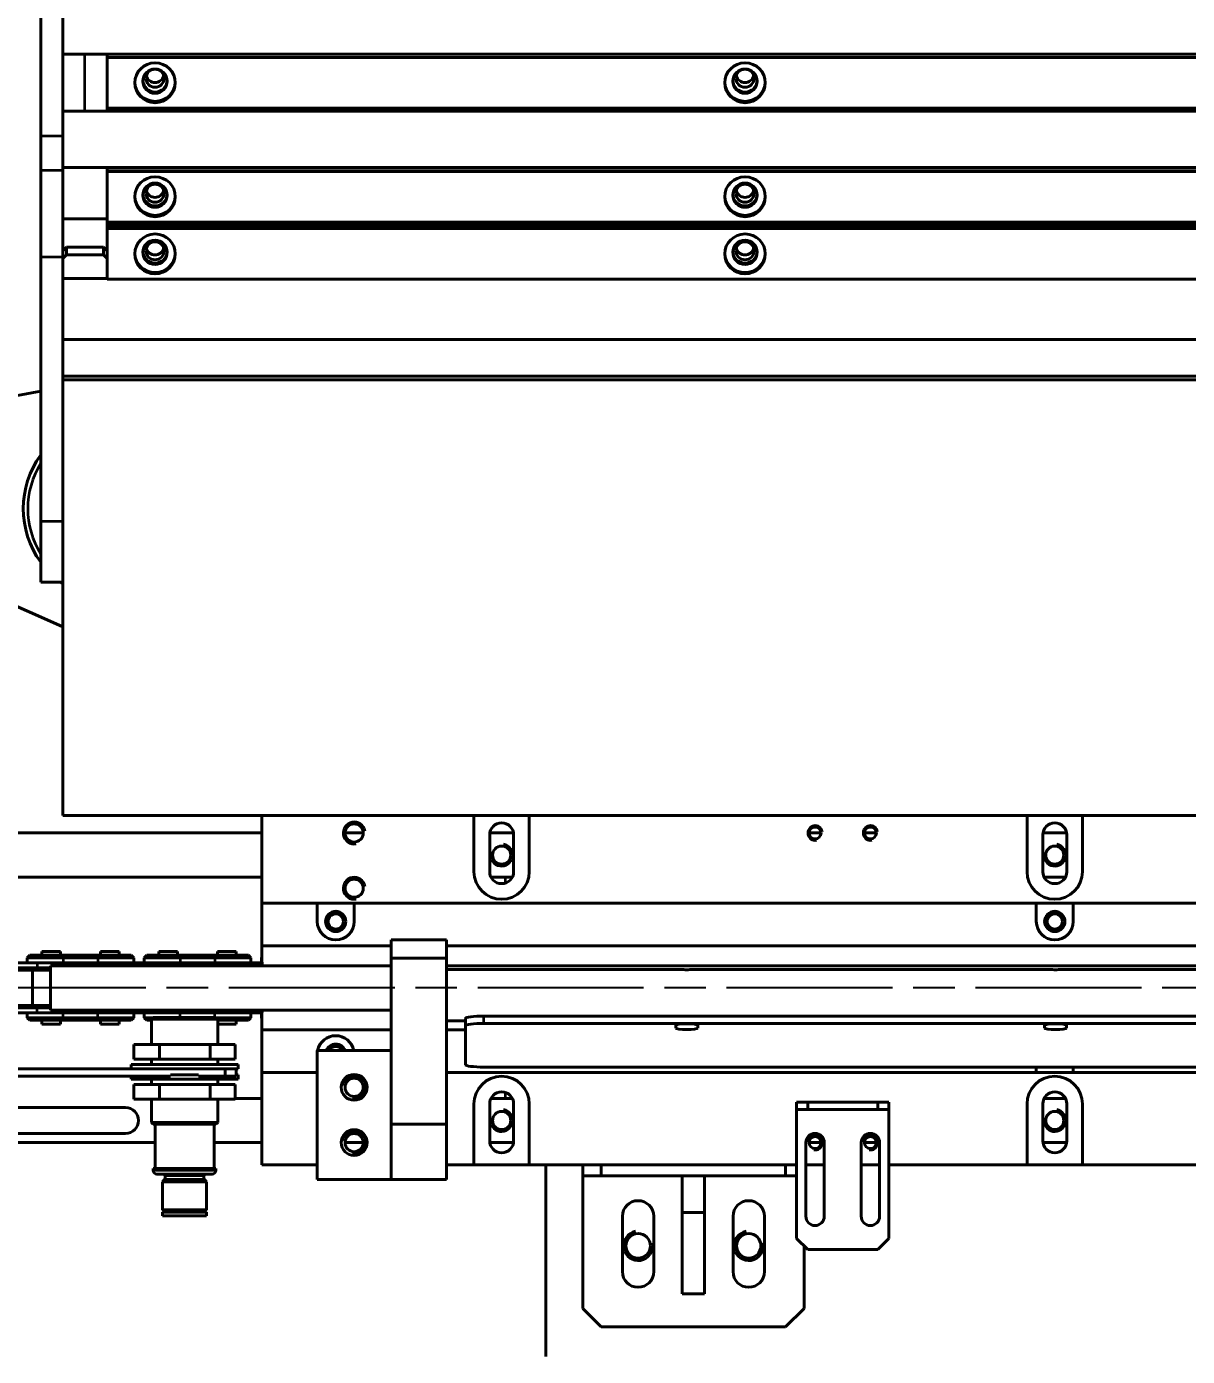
# Model space of a CAD drawing. Header units: millimetres. Extents: x 0 to 11890, y 0 to 8410.
# Drawn here: x 2403 to 2717.8, y 6089.6 to 6450.4 of the extents above; entities that cross this region are included whole.
import ezdxf

# ---------------------------------------------------------------- set-up
doc = ezdxf.new("R2010")
doc.units = ezdxf.units.MM
doc.header["$LTSCALE"] = 10
doc.linetypes.add('CHAIN', pattern=[0.3543, 0.2362, -0.0295, 0.0591, -0.0295])
for name, color, linetype, lineweight in [('가시적인 것(ISO)', 3, 'Continuous', 40), ('가시적인 좁은 것(ISO)', 3, 'Continuous', 35), ('중심선(ISO)', 1, 'Continuous', 25), ('치수(ISO)', 2, 'Continuous', 25)]:
    doc.layers.add(name, color=color, linetype=linetype, lineweight=lineweight)
doc.styles.add('치수 텍스트_PSTEK_POSCO', font='isocp.shx')
doc.dimstyles.new('치수_PSTEK_POSCO', dxfattribs={"dimscale": 10, "dimtxt": 3, "dimasz": 2, "dimexe": 2, "dimexo": 2.5, "dimgap": 1, "dimtad": 1, "dimrnd": 1e-08, "dimdsep": 46, "dimtxsty": '치수 텍스트_PSTEK_POSCO', "dimcen": 0.09, "dimdle": 10, "dimclrd": 7, "dimclre": 7, "dimclrt": 2, "dimadec": 1, "dimazin": 2, "dimtfac": 1, "dimtmove": 0, "dimatfit": 3, "dimfxl": 0, "dimtolj": 1, "dimlwd": -1, "dimlwe": -1, "dimarcsym": 0})

# ---------------------------------------------------------------- blocks, each defined once
blk = doc.blocks.new('*D33')
at = {"layer": 'Defpoints', "color": 0}
for p in [(2184.83, 7619.6), (8116.83, 6944.6), (2184.83, 6219.6)]:
    blk.add_point(p, dxfattribs=at)
at = {"layer": '치수(ISO)', "color": 7}
for p, q in [((2184.83, 6269.6), (2184.83, 7659.6)), ((8116.83, 6994.6), (8116.83, 7659.6)), ((8076.83, 7619.6), (2224.83, 7619.6))]:
    blk.add_line(p, q, dxfattribs=at)
for points in [[(2224.83, 7626.26), (2224.83, 7612.93), (2184.83, 7619.6)], [(8076.83, 7626.26), (8076.83, 7612.93), (8116.83, 7619.6)]]:
    blk.add_solid(points, dxfattribs=at)
at = {"layer": '치수(ISO)', "color": 2, "insert": (5073.92, 7669.62), "char_height": 60, "attachment_point": 4, "style": '치수 텍스트_PSTEK_POSCO'}
blk.add_mtext('\\A1;5932', dxfattribs=at)
blk = doc.blocks.new('*D34')
at = {"layer": 'Defpoints', "color": 0}
for p in [(1930.09, 7439.6), (2406.83, 7439.6), (2082.05, 6189.6)]:
    blk.add_point(p, dxfattribs=at)
at = {"layer": '치수(ISO)', "color": 7}
for p, q in [((2356.83, 7439.6), (1890.09, 7439.6)), ((1930.09, 6229.6), (1930.09, 7399.6))]:
    blk.add_line(p, q, dxfattribs=at)
for points in [[(1923.42, 7399.6), (1936.76, 7399.6), (1930.09, 7439.6)], [(1923.42, 6229.6), (1936.76, 6229.6), (1930.09, 6189.6)]]:
    blk.add_solid(points, dxfattribs=at)
at = {"layer": '치수(ISO)', "color": 2, "insert": (1880.08, 6745.57), "char_height": 60, "attachment_point": 4, "rotation": 90, "style": '치수 텍스트_PSTEK_POSCO'}
blk.add_mtext('\\A1;1250', dxfattribs=at)
blk = doc.blocks.new('*D36')
at = {"layer": 'Defpoints', "color": 0}
for p in [(2184.83, 6147.6), (4568.33, 5027.6), (4568.33, 4750.47)]:
    blk.add_point(p, dxfattribs=at)
at = {"layer": '치수(ISO)', "color": 7}
for p, q in [((2184.83, 6097.6), (2184.83, 4710.47)), ((4568.33, 4977.6), (4568.33, 4710.47)), ((2224.83, 4750.47), (4528.33, 4750.47))]:
    blk.add_line(p, q, dxfattribs=at)
for points in [[(2224.83, 4757.14), (2224.83, 4743.8), (2184.83, 4750.47)], [(4528.33, 4757.14), (4528.33, 4743.8), (4568.33, 4750.47)]]:
    blk.add_solid(points, dxfattribs=at)
at = {"layer": '치수(ISO)', "color": 2, "insert": (3269.57, 4800.48), "char_height": 60, "attachment_point": 4, "style": '치수 텍스트_PSTEK_POSCO'}
blk.add_mtext('\\A1;2383.5', dxfattribs=at)
blk = doc.blocks.new('*D38')
at = {"layer": 'Defpoints', "color": 0}
for p in [(1765.95, 6579.6), (2998.83, 6579.6), (2543.83, 5809.6)]:
    blk.add_point(p, dxfattribs=at)
at = {"layer": '치수(ISO)', "color": 7}
for p, q in [((2948.83, 6579.6), (1725.95, 6579.6)), ((1765.95, 5849.6), (1765.95, 6539.6))]:
    blk.add_line(p, q, dxfattribs=at)
for points in [[(1759.28, 6539.6), (1772.61, 6539.6), (1765.95, 6579.6)], [(1759.28, 5849.6), (1772.61, 5849.6), (1765.95, 5809.6)]]:
    blk.add_solid(points, dxfattribs=at)
at = {"layer": '치수(ISO)', "color": 2, "insert": (1715.95, 6140.57), "char_height": 60, "attachment_point": 4, "rotation": 90, "style": '치수 텍스트_PSTEK_POSCO'}
blk.add_mtext('\\A1;770', dxfattribs=at)
blk = doc.blocks.new('*D39')
at = {"layer": 'Defpoints', "color": 0}
for p in [(2406.83, 7439.6), (1606.83, 5027.6), (4228.33, 5027.6)]:
    blk.add_point(p, dxfattribs=at)
at = {"layer": '치수(ISO)', "color": 7}
for p, q in [((2356.83, 7439.6), (1566.83, 7439.6)), ((1606.83, 7399.6), (1606.83, 5067.6)), ((4178.33, 5027.6), (1566.83, 5027.6))]:
    blk.add_line(p, q, dxfattribs=at)
for points in [[(1600.16, 7399.6), (1613.49, 7399.6), (1606.83, 7439.6)], [(1600.16, 5067.6), (1613.49, 5067.6), (1606.83, 5027.6)]]:
    blk.add_solid(points, dxfattribs=at)
at = {"layer": '치수(ISO)', "color": 2, "insert": (1556.82, 6159.03), "char_height": 60, "attachment_point": 4, "rotation": 90, "style": '치수 텍스트_PSTEK_POSCO'}
blk.add_mtext('\\A1;2412', dxfattribs=at)
blk = doc.blocks.new('*D40')
at = {"layer": 'Defpoints', "color": 0}
for p in [(1930.09, 6189.6), (2082.05, 6189.6), (3210.83, 4301.59)]:
    blk.add_point(p, dxfattribs=at)
at = {"layer": '치수(ISO)', "color": 7}
for p, q in [((2032.05, 6189.6), (1890.09, 6189.6)), ((1930.09, 4341.59), (1930.09, 6149.6)), ((3160.83, 4301.59), (1890.09, 4301.59))]:
    blk.add_line(p, q, dxfattribs=at)
for points in [[(1923.42, 6149.6), (1936.76, 6149.6), (1930.09, 6189.6)], [(1923.42, 4341.59), (1936.76, 4341.59), (1930.09, 4301.59)]]:
    blk.add_solid(points, dxfattribs=at)
at = {"layer": '치수(ISO)', "color": 2, "insert": (1880.09, 5131.59), "char_height": 60, "attachment_point": 4, "rotation": 90, "style": '치수 텍스트_PSTEK_POSCO'}
blk.add_mtext('\\A1;1888.01', dxfattribs=at)

msp = doc.modelspace()

# ---------------------------------------------------------------- linework, layer by layer
at = {"layer": '가시적인 것(ISO)'}
for p, q in [((2406.826, 6470.562), (2406.826, 6420.752)), ((2412.826, 6420.752), (2412.826, 6470.562)), ((2942.826, 6442.849), (2412.826, 6442.849)), ((2424.826, 6442.008), (2424.826, 6442.849)), ((2424.826, 6428.235), (2424.826, 6442.008)), ((2424.826, 6442.008), (2930.826, 6442.008)), ((2942.826, 6427.383), (2412.826, 6427.383)), ((2424.826, 6428.235), (2424.826, 6427.383)), ((2930.826, 6428.235), (2424.826, 6428.235)), ((2406.826, 6411.305), (2406.826, 6420.752)), ((2412.826, 6411.305), (2412.826, 6420.752)), ((2406.826, 6387.909), (2406.826, 6411.305)), ((2412.826, 6412.131), (2942.826, 6412.131)), ((2412.826, 6411.305), (2412.826, 6387.909)), ((2424.826, 6411.085), (2424.826, 6411.957)), ((2930.826, 6411.957), (2424.826, 6411.957)), ((2424.826, 6397.313), (2424.826, 6411.085)), ((2424.826, 6411.085), (2930.826, 6411.085)), ((2412.826, 6398.184), (2424.826, 6398.184)), ((2424.826, 6397.313), (2424.826, 6396.533)), ((2930.826, 6397.313), (2424.826, 6397.313)), ((2424.826, 6396.533), (2930.826, 6396.533)), ((2930.826, 6396.533), (2424.826, 6396.533)), ((2424.826, 6396.446), (2424.826, 6396.533)), ((2424.826, 6395.575), (2424.826, 6396.446)), ((2930.826, 6396.446), (2424.826, 6396.446)), ((2930.826, 6396.446), (2424.826, 6396.446)), ((2424.826, 6381.802), (2424.826, 6395.575)), ((2424.826, 6395.575), (2930.826, 6395.575)), ((2413.826, 6390.518), (2412.826, 6389.522)), ((2413.826, 6388.426), (2413.826, 6390.518)), ((2413.826, 6390.518), (2423.826, 6390.518)), ((2423.826, 6390.518), (2423.826, 6388.426)), ((2424.826, 6389.522), (2423.826, 6390.518)), ((2406.826, 6316.124), (2406.826, 6387.909)), ((2412.826, 6387.43), (2413.826, 6388.426)), ((2412.826, 6359.851), (2412.826, 6387.909)), ((2423.826, 6388.426), (2413.826, 6388.426)), ((2423.826, 6388.426), (2424.826, 6387.43)), ((2412.826, 6382.033), (2424.826, 6382.033)), ((2930.826, 6381.802), (2424.826, 6381.802)), ((2942.826, 6365.474), (2412.826, 6365.474)), ((2412.826, 6359.851), (2412.826, 6355.512)), ((2412.826, 6316.124), (2412.826, 6355.512)), ((2942.826, 6355.512), (2412.826, 6355.512)), ((2412.826, 6354.5), (2942.826, 6354.5)), ((2353.733, 6341.559), (2406.826, 6351.469)), ((2412.682, 6287.582), (2350.644, 6314.991)), ((2406.826, 6299.597), (2406.826, 6316.124)), ((2412.826, 6316.124), (2412.826, 6316.096)), ((2412.826, 6236.323), (2412.826, 6316.096)), ((2406.826, 6299.597), (2412.826, 6299.597)), ((2942.826, 6236.323), (2412.826, 6236.323)), ((2466.826, 6236.323), (2466.826, 6212.597)), ((2524.326, 6221.097), (2524.326, 6236.323)), ((2539.326, 6236.323), (2539.326, 6221.097)), ((2674.326, 6221.097), (2674.326, 6236.323)), ((2689.326, 6236.323), (2689.326, 6221.097)), ((2306.826, 6231.597), (2466.826, 6231.597)), ((2489.368, 6231.597), (2494.285, 6231.597)), ((2528.576, 6221.097), (2528.576, 6231.097)), ((2528.615, 6231.597), (2535.038, 6231.597)), ((2535.076, 6231.097), (2535.076, 6221.097)), ((2615.205, 6231.597), (2618.447, 6231.597)), ((2630.205, 6231.597), (2633.447, 6231.597)), ((2678.576, 6231.097), (2678.576, 6221.097)), ((2678.615, 6231.597), (2685.038, 6231.597)), ((2685.076, 6221.097), (2685.076, 6231.097)), ((2466.826, 6219.597), (2306.826, 6219.597)), ((2534.71, 6219.597), (2528.943, 6219.597)), ((2684.71, 6219.597), (2678.943, 6219.597)), ((2466.826, 6212.597), (2481.826, 6212.597)), ((2466.826, 6200.992), (2466.826, 6212.597)), ((2896.826, 6212.597), (2466.826, 6212.597)), ((2481.826, 6207.597), (2481.826, 6212.597)), ((2491.826, 6212.597), (2676.826, 6212.597)), ((2491.826, 6212.597), (2491.826, 6207.597)), ((2676.826, 6207.597), (2676.826, 6212.597)), ((2686.826, 6212.597), (2871.826, 6212.597)), ((2686.826, 6212.597), (2686.826, 6207.597)), ((2501.826, 6197.597), (2501.826, 6202.597)), ((2501.826, 6202.597), (2516.826, 6202.597)), ((2516.826, 6202.597), (2516.826, 6197.597)), ((2403.84, 6198.424), (2403.163, 6197.746)), ((2412.587, 6198.424), (2403.84, 6198.424)), ((2412.211, 6199.44), (2407.131, 6199.44)), ((2407.131, 6199.44), (2407.131, 6198.424)), ((2412.212, 6199.44), (2412.211, 6199.44)), ((2412.211, 6199.44), (2412.211, 6198.424)), ((2412.212, 6199.44), (2412.212, 6198.424)), ((2412.587, 6198.424), (2422.631, 6198.424)), ((2431.378, 6198.424), (2422.631, 6198.424)), ((2428.086, 6199.44), (2423.006, 6199.44)), ((2423.006, 6199.44), (2423.006, 6198.424)), ((2428.087, 6199.44), (2428.086, 6199.44)), ((2428.086, 6199.44), (2428.086, 6198.424)), ((2428.087, 6199.44), (2428.087, 6198.424)), ((2431.379, 6198.424), (2431.378, 6198.424)), ((2431.378, 6198.424), (2432.055, 6197.746)), ((2431.379, 6198.424), (2432.056, 6197.746)), ((2435.59, 6198.424), (2434.913, 6197.746)), ((2444.337, 6198.424), (2435.59, 6198.424)), ((2443.961, 6199.44), (2438.881, 6199.44)), ((2438.881, 6199.44), (2438.881, 6198.424)), ((2443.962, 6199.44), (2443.961, 6199.44)), ((2443.961, 6199.44), (2443.961, 6198.424)), ((2443.962, 6199.44), (2443.962, 6198.424)), ((2444.337, 6198.424), (2454.381, 6198.424)), ((2463.128, 6198.424), (2454.381, 6198.424)), ((2459.836, 6199.44), (2454.756, 6199.44)), ((2454.756, 6199.44), (2454.756, 6198.424)), ((2459.837, 6199.44), (2459.836, 6199.44)), ((2459.836, 6199.44), (2459.836, 6198.424)), ((2459.837, 6199.44), (2459.837, 6198.424)), ((2463.129, 6198.424), (2463.128, 6198.424)), ((2463.128, 6198.424), (2463.805, 6197.746)), ((2463.129, 6198.424), (2463.806, 6197.746)), ((2501.826, 6200.992), (2466.826, 6200.992)), ((2466.826, 6196.597), (2466.826, 6200.992)), ((2846.826, 6200.992), (2516.826, 6200.992)), ((2397.228, 6194.36), (2406.24, 6194.36)), ((2397.567, 6196.392), (2405.901, 6196.392)), ((2405.901, 6195.037), (2397.567, 6195.037)), ((2403.163, 6197.746), (2412.926, 6197.746)), ((2403.163, 6196.392), (2403.163, 6197.746)), ((2404.591, 6184.835), (2404.591, 6194.36)), ((2415.656, 6196.392), (2405.901, 6196.392)), ((2405.901, 6195.037), (2409.48, 6195.037)), ((2409.48, 6194.36), (2406.24, 6194.36)), ((2409.48, 6195.525), (2409.48, 6183.525)), ((2501.826, 6195.525), (2409.48, 6195.525)), ((2422.292, 6197.746), (2412.926, 6197.746)), ((2415.656, 6196.392), (2419.562, 6196.392)), ((2417.212, 6196.392), (2417.212, 6195.525)), ((2417.213, 6196.392), (2417.213, 6195.525)), ((2418.006, 6196.392), (2418.006, 6195.525)), ((2429.317, 6196.392), (2419.562, 6196.392)), ((2422.292, 6197.746), (2432.055, 6197.746)), ((2429.317, 6196.392), (2437.651, 6196.392)), ((2432.055, 6197.746), (2432.056, 6197.746)), ((2432.055, 6196.392), (2432.055, 6197.746)), ((2432.056, 6196.392), (2432.056, 6197.746)), ((2434.913, 6197.746), (2444.676, 6197.746)), ((2434.913, 6196.392), (2434.913, 6197.746)), ((2447.406, 6196.392), (2437.651, 6196.392)), ((2454.042, 6197.746), (2444.676, 6197.746)), ((2447.406, 6196.392), (2451.312, 6196.392)), ((2448.962, 6196.392), (2448.962, 6195.525)), ((2448.963, 6196.392), (2448.963, 6195.525)), ((2449.756, 6196.392), (2449.756, 6195.525)), ((2461.067, 6196.392), (2451.312, 6196.392)), ((2454.042, 6197.746), (2463.805, 6197.746)), ((2461.067, 6196.392), (2466.831, 6196.392)), ((2463.805, 6197.746), (2463.806, 6197.746)), ((2463.805, 6196.392), (2463.805, 6197.746)), ((2463.806, 6196.392), (2463.806, 6197.746)), ((2466.826, 6197.909), (2466.663, 6197.746)), ((2466.663, 6196.392), (2466.663, 6197.746)), ((2501.826, 6152.597), (2501.826, 6197.597)), ((2516.826, 6197.597), (2501.826, 6197.597)), ((2516.826, 6197.597), (2516.826, 6152.597)), ((2846.826, 6195.525), (2516.826, 6195.525)), ((2580.162, 6194.597), (2516.826, 6194.597)), ((2680.162, 6194.597), (2583.891, 6194.597)), ((2780.162, 6194.597), (2683.891, 6194.597)), ((2397.228, 6184.835), (2406.24, 6184.835)), ((2405.901, 6184.157), (2397.567, 6184.157)), ((2405.901, 6184.157), (2409.48, 6184.157)), ((2409.48, 6184.835), (2406.24, 6184.835)), ((2501.826, 6183.525), (2409.48, 6183.525)), ((2417.212, 6183.525), (2417.212, 6182.803)), ((2417.213, 6183.525), (2417.213, 6182.803)), ((2418.006, 6183.525), (2418.006, 6182.803)), ((2448.962, 6183.525), (2448.962, 6182.803)), ((2448.963, 6183.525), (2448.963, 6182.803)), ((2449.756, 6183.525), (2449.756, 6182.803)), ((2397.567, 6182.803), (2405.901, 6182.803)), ((2403.163, 6181.448), (2403.163, 6182.803)), ((2403.163, 6181.448), (2412.926, 6181.448)), ((2403.84, 6180.771), (2403.163, 6181.448)), ((2412.587, 6180.771), (2403.84, 6180.771)), ((2415.656, 6182.803), (2405.901, 6182.803)), ((2407.131, 6180.771), (2407.131, 6179.755)), ((2412.211, 6180.771), (2412.211, 6179.755)), ((2412.212, 6180.771), (2412.212, 6179.755)), ((2412.587, 6180.771), (2422.631, 6180.771)), ((2422.292, 6181.448), (2412.926, 6181.448)), ((2415.656, 6182.803), (2419.562, 6182.803)), ((2429.317, 6182.803), (2419.562, 6182.803)), ((2422.292, 6181.448), (2432.055, 6181.448)), ((2431.378, 6180.771), (2422.631, 6180.771)), ((2423.006, 6180.771), (2423.006, 6179.755)), ((2428.086, 6180.771), (2428.086, 6179.755)), ((2428.087, 6180.771), (2428.087, 6179.755)), ((2429.317, 6182.803), (2437.651, 6182.803)), ((2431.378, 6180.771), (2432.055, 6181.448)), ((2431.379, 6180.771), (2431.378, 6180.771)), ((2431.379, 6180.771), (2432.056, 6181.448)), ((2432.055, 6181.448), (2432.055, 6182.803)), ((2432.055, 6181.448), (2432.056, 6181.448)), ((2432.056, 6181.448), (2432.056, 6182.803)), ((2434.913, 6181.448), (2434.913, 6182.803)), ((2434.913, 6181.448), (2437.21, 6181.448)), ((2435.59, 6180.771), (2434.913, 6181.448)), ((2436.826, 6180.771), (2435.59, 6180.771)), ((2437.326, 6181.564), (2436.826, 6181.064)), ((2454.826, 6181.064), (2436.826, 6181.064)), ((2436.826, 6174.206), (2436.826, 6181.064)), ((2454.326, 6181.564), (2437.326, 6181.564)), ((2447.406, 6182.803), (2437.651, 6182.803)), ((2447.406, 6182.803), (2451.312, 6182.803)), ((2461.067, 6182.803), (2451.312, 6182.803)), ((2454.326, 6181.564), (2454.826, 6181.064)), ((2454.443, 6181.448), (2463.805, 6181.448)), ((2454.826, 6174.206), (2454.826, 6181.064)), ((2463.128, 6180.771), (2454.826, 6180.771)), ((2459.836, 6180.771), (2459.836, 6179.755)), ((2459.837, 6180.771), (2459.837, 6179.755)), ((2461.067, 6182.803), (2466.831, 6182.803)), ((2463.128, 6180.771), (2463.805, 6181.448)), ((2463.129, 6180.771), (2463.128, 6180.771)), ((2463.129, 6180.771), (2463.806, 6181.448)), ((2463.805, 6181.448), (2463.805, 6182.803)), ((2463.805, 6181.448), (2463.806, 6181.448)), ((2463.806, 6181.448), (2463.806, 6182.803)), ((2466.663, 6181.448), (2466.663, 6182.803)), ((2466.826, 6181.285), (2466.663, 6181.448)), ((2466.826, 6178.202), (2466.826, 6182.597)), ((2522.026, 6180.597), (2516.826, 6180.597)), ((2522.026, 6181.291), (2522.026, 6179.308)), ((2527.026, 6181.929), (2837.026, 6181.929)), ((2837.026, 6179.945), (2527.026, 6179.945)), ((2407.131, 6179.755), (2412.211, 6179.755)), ((2412.211, 6179.755), (2412.212, 6179.755)), ((2423.006, 6179.755), (2428.086, 6179.755)), ((2428.086, 6179.755), (2428.087, 6179.755)), ((2454.826, 6179.755), (2459.836, 6179.755)), ((2459.836, 6179.755), (2459.837, 6179.755)), ((2466.826, 6166.597), (2466.826, 6178.202)), ((2466.826, 6178.202), (2501.826, 6178.202)), ((2516.826, 6178.202), (2522.026, 6178.202)), ((2522.026, 6179.308), (2522.026, 6168.73)), ((2579.026, 6178.67), (2579.026, 6179.435)), ((2585.026, 6179.435), (2585.026, 6178.67)), ((2679.026, 6178.67), (2679.026, 6179.435)), ((2685.026, 6179.435), (2685.026, 6178.67)), ((2432.106, 6174.206), (2439.054, 6174.206)), ((2432.106, 6170.206), (2432.106, 6174.206)), ((2439.054, 6170.206), (2439.054, 6174.206)), ((2439.054, 6174.206), (2452.775, 6174.206)), ((2452.775, 6174.206), (2459.547, 6174.206)), ((2452.775, 6170.206), (2452.775, 6174.206)), ((2459.547, 6170.206), (2459.547, 6174.206)), ((2432.106, 6170.206), (2439.054, 6170.206)), ((2436.826, 6168.797), (2436.826, 6170.206)), ((2439.054, 6170.206), (2452.775, 6170.206)), ((2452.775, 6170.206), (2459.547, 6170.206)), ((2454.826, 6168.797), (2454.826, 6170.206)), ((2501.826, 6172.597), (2481.826, 6172.597)), ((2481.826, 6172.597), (2481.826, 6137.597)), ((2481.826, 6166.597), (2481.826, 6171.597)), ((2387.101, 6167.597), (2442.051, 6167.597)), ((2387.101, 6165.597), (2442.051, 6165.597)), ((2460.326, 6168.797), (2431.326, 6168.797)), ((2431.326, 6167.597), (2431.326, 6168.797)), ((2431.326, 6165.597), (2431.326, 6164.767)), ((2449.601, 6167.597), (2442.051, 6167.597)), ((2449.601, 6165.967), (2442.051, 6165.967)), ((2449.601, 6167.597), (2456.826, 6167.597)), ((2449.601, 6165.597), (2456.826, 6165.597)), ((2459.826, 6167.597), (2456.826, 6167.597)), ((2456.826, 6167.597), (2456.826, 6165.597)), ((2456.826, 6165.597), (2459.826, 6165.597)), ((2460.326, 6167.597), (2459.826, 6167.597)), ((2459.826, 6165.597), (2459.826, 6167.597)), ((2460.326, 6165.967), (2459.826, 6165.967)), ((2460.326, 6167.597), (2460.326, 6168.797)), ((2460.326, 6165.967), (2460.326, 6164.767)), ((2481.826, 6166.597), (2466.826, 6166.597)), ((2481.826, 6166.597), (2466.826, 6166.597)), ((2466.826, 6141.597), (2466.826, 6166.597)), ((2676.826, 6166.597), (2516.826, 6166.597)), ((2730.326, 6166.597), (2516.826, 6166.597)), ((2527.026, 6168.092), (2730.326, 6168.092)), ((2676.826, 6166.597), (2676.826, 6168.092)), ((2686.826, 6168.092), (2686.826, 6166.597)), ((2730.326, 6166.597), (2686.826, 6166.597)), ((2460.326, 6164.767), (2431.326, 6164.767)), ((2432.106, 6163.358), (2439.054, 6163.358)), ((2432.106, 6163.358), (2432.106, 6159.358)), ((2436.826, 6163.358), (2436.826, 6164.767)), ((2439.054, 6163.358), (2439.054, 6159.358)), ((2439.054, 6163.358), (2452.775, 6163.358)), ((2452.775, 6163.358), (2459.547, 6163.358)), ((2452.775, 6163.358), (2452.775, 6159.358)), ((2454.826, 6163.358), (2454.826, 6164.767)), ((2459.547, 6163.358), (2459.547, 6159.358)), ((2432.106, 6159.358), (2439.054, 6159.358)), ((2436.826, 6153.064), (2436.826, 6159.358)), ((2439.054, 6159.358), (2452.775, 6159.358)), ((2452.775, 6159.358), (2459.547, 6159.358)), ((2454.826, 6153.064), (2454.826, 6159.358)), ((2459.547, 6159.597), (2466.826, 6159.597)), ((2528.943, 6159.597), (2534.71, 6159.597)), ((2614.826, 6158.597), (2611.826, 6158.597)), ((2611.826, 6158.597), (2611.826, 6156.597)), ((2614.826, 6156.597), (2614.826, 6158.597)), ((2633.826, 6158.597), (2614.826, 6158.597)), ((2636.826, 6158.597), (2633.826, 6158.597)), ((2633.826, 6158.597), (2633.826, 6156.597)), ((2636.826, 6156.597), (2636.826, 6158.597)), ((2678.943, 6159.597), (2684.71, 6159.597)), ((2399.826, 6157.097), (2429.826, 6157.097)), ((2524.326, 6158.097), (2524.326, 6141.597)), ((2528.576, 6158.097), (2528.576, 6148.097)), ((2535.076, 6148.097), (2535.076, 6158.097)), ((2539.326, 6141.597), (2539.326, 6158.097)), ((2611.826, 6156.597), (2614.826, 6156.597)), ((2611.826, 6121.597), (2611.826, 6156.597)), ((2614.826, 6156.597), (2633.826, 6156.597)), ((2633.826, 6156.597), (2636.826, 6156.597)), ((2636.826, 6156.597), (2636.826, 6121.597)), ((2674.326, 6158.097), (2674.326, 6141.597)), ((2678.576, 6148.097), (2678.576, 6158.097)), ((2685.076, 6158.097), (2685.076, 6148.097)), ((2689.326, 6141.597), (2689.326, 6158.097)), ((2454.826, 6153.064), (2436.826, 6153.064)), ((2437.326, 6152.564), (2436.826, 6153.064)), ((2454.326, 6152.564), (2437.326, 6152.564)), ((2437.826, 6140.564), (2437.826, 6152.564)), ((2453.826, 6140.564), (2453.826, 6152.564)), ((2454.326, 6152.564), (2454.826, 6153.064)), ((2501.826, 6137.597), (2501.826, 6152.597)), ((2501.826, 6152.597), (2516.826, 6152.597)), ((2516.826, 6152.597), (2516.826, 6137.597)), ((2437.826, 6147.597), (2391.326, 6147.597)), ((2429.826, 6150.097), (2399.826, 6150.097)), ((2466.826, 6147.597), (2453.826, 6147.597)), ((2494.285, 6147.597), (2489.368, 6147.597)), ((2535.038, 6147.597), (2528.615, 6147.597)), ((2614.326, 6127.597), (2614.326, 6147.597)), ((2618.447, 6147.597), (2615.205, 6147.597)), ((2619.326, 6147.597), (2619.326, 6127.597)), ((2629.326, 6127.597), (2629.326, 6147.597)), ((2633.447, 6147.597), (2630.205, 6147.597)), ((2634.326, 6147.597), (2634.326, 6127.597)), ((2685.038, 6147.597), (2678.615, 6147.597)), ((2454.326, 6140.564), (2437.326, 6140.564)), ((2437.326, 6140.064), (2437.326, 6140.564)), ((2454.326, 6140.064), (2454.326, 6140.564)), ((2481.826, 6141.597), (2466.826, 6141.597)), ((2524.326, 6141.597), (2516.826, 6141.597)), ((2539.326, 6141.597), (2524.326, 6141.597)), ((2611.826, 6141.597), (2539.326, 6141.597)), ((2543.826, 6089.597), (2543.826, 6141.597)), ((2553.826, 6141.597), (2553.826, 6138.597)), ((2558.826, 6138.597), (2558.826, 6141.597)), ((2608.826, 6141.597), (2608.826, 6138.597)), ((2619.326, 6141.597), (2614.326, 6141.597)), ((2634.326, 6141.597), (2629.326, 6141.597)), ((2674.326, 6141.597), (2636.826, 6141.597)), ((2689.326, 6141.597), (2674.326, 6141.597)), ((2724.326, 6141.597), (2689.326, 6141.597)), ((2453.326, 6139.064), (2438.326, 6139.064)), ((2440.426, 6137.564), (2439.826, 6136.964)), ((2451.826, 6136.964), (2439.826, 6136.964)), ((2439.826, 6129.364), (2439.826, 6136.964)), ((2451.226, 6137.564), (2440.426, 6137.564)), ((2440.576, 6137.564), (2440.576, 6138.564)), ((2451.076, 6137.564), (2451.076, 6138.564)), ((2451.226, 6137.564), (2451.826, 6136.964)), ((2451.826, 6129.364), (2451.826, 6136.964)), ((2481.826, 6137.597), (2501.826, 6137.597)), ((2516.826, 6137.597), (2501.826, 6137.597)), ((2553.826, 6138.597), (2558.826, 6138.597)), ((2553.826, 6102.597), (2553.826, 6138.597)), ((2558.826, 6138.597), (2608.826, 6138.597)), ((2580.826, 6128.597), (2580.826, 6138.597)), ((2586.826, 6138.597), (2586.826, 6128.597)), ((2608.826, 6138.597), (2611.826, 6138.597)), ((2451.826, 6129.364), (2439.826, 6129.364)), ((2440.426, 6128.764), (2439.826, 6129.364)), ((2451.826, 6128.764), (2439.826, 6128.764)), ((2439.826, 6127.764), (2439.826, 6128.764)), ((2451.826, 6127.764), (2439.826, 6127.764)), ((2451.226, 6128.764), (2451.826, 6129.364)), ((2451.826, 6127.764), (2451.826, 6128.764)), ((2564.576, 6112.597), (2564.576, 6127.597)), ((2573.076, 6127.597), (2573.076, 6112.597)), ((2586.826, 6128.597), (2580.826, 6128.597)), ((2580.826, 6106.597), (2580.826, 6128.597)), ((2586.826, 6128.597), (2586.826, 6106.597)), ((2594.576, 6112.597), (2594.576, 6127.597)), ((2603.076, 6127.597), (2603.076, 6112.597)), ((2614.826, 6118.597), (2611.826, 6121.597)), ((2613.826, 6119.597), (2613.826, 6102.597)), ((2633.826, 6118.597), (2614.826, 6118.597)), ((2636.826, 6121.597), (2633.826, 6118.597)), ((2586.826, 6106.597), (2580.826, 6106.597)), ((2558.826, 6097.597), (2553.826, 6102.597)), ((2613.826, 6102.597), (2608.826, 6097.597)), ((2608.826, 6097.597), (2558.826, 6097.597))]:
    msp.add_line(p, q, dxfattribs=at)
for centre, radius in [((2491.826, 6231.597), 2.458), ((2616.826, 6231.597), 1.621), ((2631.826, 6231.597), 1.621), ((2531.826, 6225.597), 2.458), ((2681.826, 6225.597), 2.458), ((2491.826, 6216.597), 2.458), ((2486.826, 6207.597), 2.75), ((2486.826, 6207.597), 2.067), ((2681.826, 6207.597), 2.75), ((2681.826, 6207.597), 2.067), ((2491.826, 6162.597), 3.5), ((2491.826, 6162.597), 2.459), ((2531.826, 6153.597), 2.458), ((2681.826, 6153.597), 2.458), ((2491.826, 6147.597), 3.5), ((2491.826, 6147.597), 2.459), ((2616.826, 6147.597), 1.621), ((2631.826, 6147.597), 1.621), ((2568.826, 6119.597), 3.324), ((2598.826, 6119.597), 3.324)]:
    msp.add_circle(centre, radius, dxfattribs=at)
for centre, radius, start, end in [((2426.826, 6319.597), 24.737, 143.95114, 216.04886), ((2426.826, 6319.597), 24.737, 233.95124, 235.53096), ((2426.826, 6319.597), 35, 246.16421, 246.42182), ((2531.826, 6231.097), 3.25, 0, 180), ((2681.826, 6231.097), 3.25, 0, 180), ((2531.826, 6221.097), 7.5, 180, 0), ((2531.826, 6221.097), 3.25, 180, 0), ((2681.826, 6221.097), 7.5, 180, 0), ((2681.826, 6221.097), 3.25, 180, 0), ((2486.826, 6207.597), 5, 180, 0), ((2681.826, 6207.597), 5, 180, 0), ((2471.826, 6196.597), 5, 180, 192.37881), ((2471.826, 6182.597), 5, 169.30238, 180), ((2486.826, 6171.597), 5, 11.53696, 168.46304), ((2486.826, 6171.597), 2.75, 21.32369, 158.67631), ((2486.826, 6171.597), 2.067, 28.93342, 151.06658), ((2486.826, 6171.597), 5, 179.73283, 180), ((2531.826, 6158.097), 7.5, 0, 180), ((2681.826, 6158.097), 7.5, 0, 180), ((2531.826, 6158.097), 3.25, 0, 180), ((2681.826, 6158.097), 3.25, 0, 180), ((2429.826, 6153.597), 3.5, 270, 90), ((2531.826, 6148.097), 3.25, 180, 0), ((2616.826, 6147.597), 2.5, 0, 180), ((2631.826, 6147.597), 2.5, 0, 180), ((2681.826, 6148.097), 3.25, 180, 0), ((2438.326, 6140.064), 1, 180, 270), ((2440.076, 6138.564), 0.5, 0, 90), ((2451.576, 6138.564), 0.5, 90, 180), ((2453.326, 6140.064), 1, 270, 0), ((2568.826, 6127.597), 4.25, 0, 180), ((2598.826, 6127.597), 4.25, 0, 180), ((2616.826, 6127.597), 2.5, 180, 0), ((2631.826, 6127.597), 2.5, 180, 0), ((2568.826, 6112.597), 4.25, 180, 0), ((2598.826, 6112.597), 4.25, 180, 0)]:
    msp.add_arc(centre, radius, start, end, dxfattribs=at)
for centre, major_axis, ratio in [((2437.826, 6435.122), (-5.5, 0), 0.9837439), ((2597.826, 6435.122), (-5.5, 0), 0.9837439), ((2437.826, 6435.557), (-3.3, 0), 0.9961947), ((2437.826, 6436.342), (-2.459, 0), 0.9961947), ((2597.826, 6435.557), (-3.3, 0), 0.9961947), ((2597.826, 6436.342), (-2.459, 0), 0.9961947), ((2437.826, 6404.199), (-5.5, 0), 0.9837439), ((2437.826, 6404.635), (-3.3, 0), 0.9961947), ((2437.826, 6405.158), (-2.458, 0), 0.9961947), ((2597.826, 6404.199), (-5.5, 0), 0.9837439), ((2597.826, 6404.635), (-3.3, 0), 0.9961947), ((2597.826, 6405.158), (-2.458, 0), 0.9961947), ((2437.826, 6388.688), (-5.5, 0), 0.9837439), ((2597.826, 6388.688), (-5.5, 0), 0.9837439), ((2437.826, 6389.124), (-3.3, 0), 0.9961947), ((2437.826, 6389.56), (-2.458, 0), 0.9961947), ((2597.826, 6389.124), (-3.3, 0), 0.9961947), ((2597.826, 6389.56), (-2.458, 0), 0.9961947)]:
    msp.add_ellipse(centre, major_axis=major_axis, ratio=ratio, dxfattribs=at)
for centre, major_axis, ratio, start_param, end_param in [((2437.826, 6437.649), (-2.459, 0), 0.9961947, 0.2701712, 2.8714214), ((2597.826, 6437.649), (-2.459, 0), 0.9961947, 0.2701712, 2.8714214), ((2437.826, 6435.557), (-5.5, 0), 0.9961947, 0.0400283, 3.1015643), ((2437.826, 6435.906), (-3.3, 0), 0.9961947, 0.0530483, 3.0885443), ((2597.826, 6435.557), (-5.5, 0), 0.9961947, 0.0400283, 3.1015643), ((2597.826, 6435.906), (-3.3, 0), 0.9961947, 0.0530483, 3.0885443), ((2437.826, 6404.635), (-5.5, 0), 0.9961947, 0.0400283, 3.1015643), ((2437.826, 6404.983), (-3.3, 0), 0.9961947, 0.0530483, 3.0885443), ((2437.826, 6406.465), (-2.458, 0), 0.9961947, 0.2701712, 2.8714214), ((2597.826, 6404.635), (-5.5, 0), 0.9961947, 0.0400283, 3.1015643), ((2597.826, 6404.983), (-3.3, 0), 0.9961947, 0.0530483, 3.0885443), ((2597.826, 6406.465), (-2.458, 0), 0.9961947, 0.2701712, 2.8714214), ((2437.826, 6389.473), (-3.3, 0), 0.9961947, 0.0530483, 3.0885443), ((2437.826, 6390.867), (-2.458, 0), 0.9961947, 0.2701712, 2.8714214), ((2597.826, 6389.473), (-3.3, 0), 0.9961947, 0.0530483, 3.0885443), ((2597.826, 6390.867), (-2.458, 0), 0.9961947, 0.2701712, 2.8714214), ((2437.826, 6389.124), (-5.5, 0), 0.9961947, 0.0400283, 3.1015643), ((2597.826, 6389.124), (-5.5, 0), 0.9961947, 0.0400283, 3.1015643), ((2527.026, 6181.291), (-5, 0), 0.1274457, 4.712389, 6.2831853), ((2527.026, 6179.308), (-5, 0), 0.1274457, 4.712389, 6.2831853), ((2582.026, 6179.435), (-3, 0), 0.1274457, 3.1415927, 6.2831853), ((2582.026, 6178.67), (3, 0), 0.1274457, 3.1415927, 6.2831853), ((2682.026, 6179.435), (-3, 0), 0.1274457, 3.1415927, 6.2831853), ((2682.026, 6178.67), (3, 0), 0.1274457, 3.1415927, 6.2831853), ((2527.026, 6168.73), (-5, 0), 0.1274457, 0, 1.5707963)]:
    msp.add_ellipse(centre, major_axis=major_axis, ratio=ratio, start_param=start_param, end_param=end_param, dxfattribs=at)
for points, knots in [([(2582.026, 6194.494), (2581.765, 6194.494), (2581.488, 6194.504), (2580.979, 6194.536), (2580.748, 6194.558), (2580.406, 6194.587), (2580.266, 6194.597), (2580.162, 6194.597)], [0, 0, 0, 0, 0.07837879, 0.07837879, 0.15675757, 0.15675757, 0.22483209, 0.22483209, 0.22483209, 0.22483209]), ([(2583.891, 6194.597), (2583.787, 6194.597), (2583.647, 6194.587), (2583.305, 6194.558), (2583.074, 6194.536), (2582.565, 6194.504), (2582.288, 6194.494), (2582.026, 6194.494)], [1.02905365, 1.02905365, 1.02905365, 1.02905365, 1.09712817, 1.09712817, 1.17550696, 1.17550696, 1.25388574, 1.25388574, 1.25388574, 1.25388574]), ([(2682.026, 6194.494), (2681.765, 6194.494), (2681.488, 6194.504), (2680.979, 6194.536), (2680.748, 6194.558), (2680.406, 6194.587), (2680.266, 6194.597), (2680.162, 6194.597)], [0, 0, 0, 0, 0.07837879, 0.07837879, 0.15675757, 0.15675757, 0.22483209, 0.22483209, 0.22483209, 0.22483209]), ([(2683.891, 6194.597), (2683.787, 6194.597), (2683.647, 6194.587), (2683.305, 6194.558), (2683.074, 6194.536), (2682.565, 6194.504), (2682.288, 6194.494), (2682.026, 6194.494)], [1.02905365, 1.02905365, 1.02905365, 1.02905365, 1.09712817, 1.09712817, 1.17550696, 1.17550696, 1.25388574, 1.25388574, 1.25388574, 1.25388574])]:
    msp.add_open_spline(points, degree=3, knots=knots, dxfattribs=at)
at = {"layer": '가시적인 좁은 것(ISO)'}
for p, q in [((2418.826, 6427.383), (2418.826, 6442.849)), ((2406.826, 6420.752), (2412.826, 6420.752)), ((2412.826, 6411.305), (2406.826, 6411.305)), ((2406.826, 6387.909), (2412.826, 6387.909)), ((2412.826, 6316.124), (2406.826, 6316.124)), ((2532.826, 6218.005), (2532.826, 6219.597)), ((2412.587, 6198.424), (2412.926, 6197.746)), ((2422.292, 6197.746), (2422.631, 6198.424)), ((2444.337, 6198.424), (2444.676, 6197.746)), ((2454.042, 6197.746), (2454.381, 6198.424)), ((2405.901, 6196.392), (2405.901, 6195.037)), ((2405.901, 6195.037), (2406.24, 6194.36)), ((2412.926, 6197.746), (2412.926, 6196.392)), ((2422.292, 6197.746), (2422.292, 6196.392)), ((2429.317, 6196.392), (2429.317, 6195.525)), ((2437.651, 6196.392), (2437.651, 6195.525)), ((2444.676, 6197.746), (2444.676, 6196.392)), ((2454.042, 6197.746), (2454.042, 6196.392)), ((2461.067, 6196.392), (2461.067, 6195.525)), ((2405.901, 6184.157), (2406.24, 6184.835)), ((2405.901, 6182.803), (2405.901, 6184.157)), ((2429.317, 6182.803), (2429.317, 6183.525)), ((2437.651, 6182.803), (2437.651, 6183.525)), ((2461.067, 6182.803), (2461.067, 6183.525)), ((2412.587, 6180.771), (2412.926, 6181.448)), ((2412.926, 6181.448), (2412.926, 6182.803)), ((2422.292, 6181.448), (2422.292, 6182.803)), ((2422.292, 6181.448), (2422.631, 6180.771)), ((2444.676, 6181.564), (2444.676, 6182.803)), ((2454.042, 6181.564), (2454.042, 6182.803)), ((2527.026, 6179.945), (2527.026, 6181.929)), ((2532.826, 6159.597), (2532.826, 6161.189)), ((2454.326, 6140.064), (2437.326, 6140.064)), ((2451.076, 6138.564), (2440.576, 6138.564))]:
    msp.add_line(p, q, dxfattribs=at)
for centre, radius, start, end in [((2426.826, 6319.597), 23.512, 148.28164, 211.71836), ((2491.826, 6231.597), 3, 10, 280), ((2616.826, 6231.597), 2, 10, 280), ((2631.826, 6231.597), 2, 10, 280), ((2531.826, 6225.597), 3, 170, 80), ((2681.826, 6225.597), 3, 170, 80), ((2491.826, 6216.597), 3, 10, 280), ((2486.826, 6207.597), 2.5, 10, 280), ((2681.826, 6207.597), 2.5, 10, 280), ((2486.826, 6171.597), 2.5, 23.57818, 156.42182), ((2491.826, 6162.597), 3, 260, 170), ((2531.826, 6153.597), 3, 170, 80), ((2681.826, 6153.597), 3, 170, 80), ((2491.826, 6147.597), 3, 260, 170), ((2616.826, 6147.597), 2, 260, 170), ((2631.826, 6147.597), 2, 260, 170), ((2568.826, 6119.597), 4, 100, 10), ((2598.826, 6119.597), 4, 100, 10)]:
    msp.add_arc(centre, radius, start, end, dxfattribs=at)
at = {"layer": '중심선(ISO)', "linetype": 'CHAIN', "ltscale": 19.051651}
msp.add_line((7970.326, 6189.597), (2082.046, 6189.597), dxfattribs=at)

# ---------------------------------------------------------------- dimensions: what is measured, and where the dimension line sits
at = {"layer": '치수(ISO)', "color": 7}
for base, p1, p2, angle, override, picture, middle in [((2184.826, 7619.597), (8116.826, 6944.597), (2184.826, 6219.597), 180, {"dimscale": 20, "dimtofl": 0, "dimatfit": 1}, '*D33', (5150.826, 7619.597)), ((1606.826, 5027.597), (2406.826, 7439.597), (4228.326, 5027.597), 90, {"dimscale": 20, "dimtofl": 0, "dimatfit": 1}, '*D39', (1606.826, 6233.597)), ((1930.089, 7439.597), (2082.046, 6189.597), (2406.826, 7439.597), 90, {"dimscale": 20, "dimse1": 1, "dimtofl": 0, "dimatfit": 1}, '*D34', (1930.089, 6814.597)), ((1765.948, 6579.597), (2543.826, 5809.597), (2998.826, 6579.597), 90, {"dimscale": 20, "dimse1": 1, "dimtofl": 0, "dimatfit": 1}, '*D38', (1765.948, 6194.597)), ((1930.089, 6189.597), (3210.826, 4301.59), (2082.046, 6189.597), 270, {"dimscale": 20, "dimtofl": 0, "dimatfit": 1}, '*D40', (1930.089, 5245.594)), ((4568.326, 4750.469), (2184.826, 6147.597), (4568.326, 5027.597), 180, {"dimscale": 20, "dimse1": 0, "dimtofl": 0, "dimatfit": 1}, '*D36', (3376.576, 4750.469))]:
    dim = msp.add_linear_dim(base=base, p1=p1, p2=p2, angle=angle, dimstyle='치수_PSTEK_POSCO', override=override, dxfattribs=at)
    dim.commit()
    dim.dimension.update_dxf_attribs({"geometry": picture, "text_midpoint": middle, "dimtype": 160})

doc.saveas('drawing.dxf')
